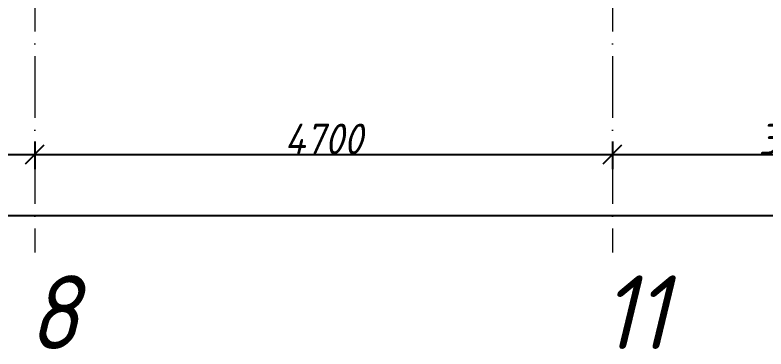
# Model space of a CAD drawing. Header units: millimetres. Extents: x -606178 to 312196, y -19338 to 632709.
# Drawn here: x -127625 to -121515, y 503901 to 506617 of the extents above; entities that cross this region are included whole.
import ezdxf

# ---------------------------------------------------------------- set-up
doc = ezdxf.new("R2010")
doc.units = ezdxf.units.MM
doc.linetypes.add('50_200_ШТРИХ_1Т_ш5_п1_п1_', pattern=[700, 500, -100, 0, -100])
for name, color, linetype, lineweight in [('A-____-____-DIMS', 7, 'Continuous', 9), ('S-GRID-____-IDEN', 7, 'Continuous', 9), ('S-GRID-____-OTLN-1', 7, '50_200_ШТРИХ_1Т_ш5_п1_п1_', 9)]:
    doc.layers.add(name, color=color, linetype=linetype, lineweight=lineweight)
doc.styles.add('ISOCPEUR_I_9', font='isocpeui.ttf', dxfattribs={"width": 0.9, "height": 250})
doc.dimstyles.new('ISO-2_5_0_9К_БОЛЬШОЙ_ОСИ', dxfattribs={"dimscale": 304.8, "dimtxt": 248.995294, "dimasz": 0.492126, "dimexe": 0.393701, "dimexo": 0, "dimgap": 0, "dimtad": 1, "dimdec": 0, "dimzin": 0, "dimdsep": 46, "dimtxsty": 'ISOCPEUR_I_9', "dimblk1": 'OBLIQUE', "dimblk2": 'OBLIQUE', "dimsah": 1, "dimcen": 0.09, "dimdle": 0.393701, "dimazin": 0, "dimtfac": 1, "dimtdec": 4, "dimtix": 1, "dimtmove": 0, "dimatfit": 3, "dimfxl": 1, "dimtvp": 1, "dimtolj": 1, "dimtzin": 0, "dimarcsym": 2})

# ---------------------------------------------------------------- blocks, each defined once
blk = doc.blocks.new('_Oblique')
at = {"color": 0, "linetype": 'ByBlock', "lineweight": -2}
blk.add_line((-0.5, -0.5), (0.5, 0.5), dxfattribs=at)
blk = doc.blocks.new('*D5252')
at = {"layer": 'A-____-____-DIMS', "color": 0, "lineweight": -2, "transparency": 16777216}
for p, q in [((-130864.9, 505588.8), (-130864.9, 505362.7)), ((-127464.9, 505588.8), (-127464.9, 505362.7)), ((-130984.9, 505482.7), (-127344.9, 505482.7))]:
    blk.add_line(p, q, dxfattribs=at)
at = {"layer": 'Defpoints', "color": 0, "transparency": 16777216}
for p in [(-130864.9, 505588.8), (-127464.9, 505588.8), (-127464.9, 505482.7)]:
    blk.add_point(p, dxfattribs=at)
at = {"layer": 'A-____-____-DIMS', "color": 0, "lineweight": -2, "transparency": 16777216, "xscale": 150, "yscale": 150, "zscale": 150, "rotation": 180}
blk.add_blockref('_Oblique', (-130864.9, 505482.7), dxfattribs=at)
at = {"layer": 'A-____-____-DIMS', "color": 0, "lineweight": -2, "transparency": 16777216, "xscale": 150, "yscale": 150, "zscale": 150}
blk.add_blockref('_Oblique', (-127464.9, 505482.7), dxfattribs=at)
at = {"layer": 'A-____-____-DIMS', "color": 0, "transparency": 16777216, "insert": (-129164.9, 505607.7), "char_height": 250, "width": 781.462, "attachment_point": 5, "style": 'ISOCPEUR_I_9'}
blk.add_mtext('\\A1;3400', dxfattribs=at)
blk = doc.blocks.new('*D5253')
at = {"layer": 'A-____-____-DIMS', "color": 0, "lineweight": -2, "transparency": 16777216}
for p, q in [((-127464.9, 505588.8), (-127464.9, 505362.7)), ((-122764.9, 505588.8), (-122764.9, 505362.7)), ((-127584.9, 505482.7), (-122644.9, 505482.7))]:
    blk.add_line(p, q, dxfattribs=at)
at = {"layer": 'Defpoints', "color": 0, "transparency": 16777216}
for p in [(-127464.9, 505588.8), (-122764.9, 505588.8), (-122764.9, 505482.7)]:
    blk.add_point(p, dxfattribs=at)
at = {"layer": 'A-____-____-DIMS', "color": 0, "lineweight": -2, "transparency": 16777216, "xscale": 150, "yscale": 150, "zscale": 150, "rotation": 180}
blk.add_blockref('_Oblique', (-127464.9, 505482.7), dxfattribs=at)
at = {"layer": 'A-____-____-DIMS', "color": 0, "lineweight": -2, "transparency": 16777216, "xscale": 150, "yscale": 150, "zscale": 150}
blk.add_blockref('_Oblique', (-122764.9, 505482.7), dxfattribs=at)
at = {"layer": 'A-____-____-DIMS', "color": 0, "transparency": 16777216, "insert": (-125114.9, 505609.3), "char_height": 250, "width": 781.462, "attachment_point": 5, "style": 'ISOCPEUR_I_9'}
blk.add_mtext('\\A1;4700', dxfattribs=at)
blk = doc.blocks.new('*D5254')
at = {"layer": 'A-____-____-DIMS', "color": 0, "lineweight": -2, "transparency": 16777216}
for p, q in [((-122764.9, 505588.8), (-122764.9, 505362.7)), ((-119764.9, 505588.8), (-119764.9, 505362.7)), ((-122884.9, 505482.7), (-119644.9, 505482.7))]:
    blk.add_line(p, q, dxfattribs=at)
at = {"layer": 'Defpoints', "color": 0, "transparency": 16777216}
for p in [(-122764.9, 505588.8), (-119764.9, 505588.8), (-119764.9, 505482.7)]:
    blk.add_point(p, dxfattribs=at)
at = {"layer": 'A-____-____-DIMS', "color": 0, "lineweight": -2, "transparency": 16777216, "xscale": 150, "yscale": 150, "zscale": 150, "rotation": 180}
blk.add_blockref('_Oblique', (-122764.9, 505482.7), dxfattribs=at)
at = {"layer": 'A-____-____-DIMS', "color": 0, "lineweight": -2, "transparency": 16777216, "xscale": 150, "yscale": 150, "zscale": 150}
blk.add_blockref('_Oblique', (-119764.9, 505482.7), dxfattribs=at)
at = {"layer": 'A-____-____-DIMS', "color": 0, "transparency": 16777216, "insert": (-121264.9, 505607.7), "char_height": 250, "width": 758.478, "attachment_point": 5, "style": 'ISOCPEUR_I_9'}
blk.add_mtext('\\A1;3000', dxfattribs=at)
blk = doc.blocks.new('*D5218')
at = {"layer": 'A-____-____-DIMS', "color": 0, "lineweight": -2, "transparency": 16777216}
for p, q in [((-143064.9, 505092), (-143064.9, 504865.9)), ((-69664.9, 505092), (-69664.9, 504865.9)), ((-143184.9, 504985.9), (-69544.9, 504985.9))]:
    blk.add_line(p, q, dxfattribs=at)
at = {"layer": 'Defpoints', "color": 0, "transparency": 16777216}
for p in [(-143064.9, 505092), (-69664.9, 505092), (-69664.9, 504985.9)]:
    blk.add_point(p, dxfattribs=at)
at = {"layer": 'A-____-____-DIMS', "color": 0, "lineweight": -2, "transparency": 16777216, "xscale": 150, "yscale": 150, "zscale": 150, "rotation": 180}
blk.add_blockref('_Oblique', (-143064.9, 504985.9), dxfattribs=at)
at = {"layer": 'A-____-____-DIMS', "color": 0, "lineweight": -2, "transparency": 16777216, "xscale": 150, "yscale": 150, "zscale": 150}
blk.add_blockref('_Oblique', (-69664.9, 504985.9), dxfattribs=at)
at = {"layer": 'A-____-____-DIMS', "color": 0, "transparency": 16777216, "insert": (-106364.9, 505112.5), "char_height": 250, "width": 971.082, "attachment_point": 5, "style": 'ISOCPEUR_I_9'}
blk.add_mtext('\\A1;73400', dxfattribs=at)

msp = doc.modelspace()

# ---------------------------------------------------------------- linework, layer by layer
at = {"layer": 'S-GRID-____-OTLN-1'}
for p, q in [((-127464.891, 542687.1106), (-127464.891, 504685.847)), ((-122764.891, 542687.1106), (-122764.891, 504685.847))]:
    msp.add_line(p, q, dxfattribs=at)

# ---------------------------------------------------------------- texts
at = {"layer": 'S-GRID-____-IDEN', "char_height": 600, "attachment_point": 1, "style": 'ISOCPEUR_I_9'}
for s, insert, width in [('\\fISOCPEUR|b0|i1|c204|p34|;\\W.9;8', (-127516.0126, 504499.7806), 202.02525), ('11', (-122851.5626, 504499.7806), 288.6075)]:
    msp.add_mtext(s, dxfattribs=dict(at, insert=insert, width=width))

# ---------------------------------------------------------------- dimensions: what is measured, and where the dimension line sits
at = {"layer": 'A-____-____-DIMS'}
for base, p1, p2, override, picture, middle in [((-127464.891, 505482.7262), (-130864.891, 505588.7923), (-127464.891, 505588.7923), {"dimpost": '<>', "dimfxl": 3400}, '*D5252', (-129164.891, 505607.7262)), ((-122764.891, 505482.7262), (-127464.891, 505588.7923), (-122764.891, 505588.7923), {"dimpost": '<>', "dimfxl": 4700}, '*D5253', (-125114.891, 505609.3361)), ((-119764.891, 505482.7262), (-122764.891, 505588.7923), (-119764.891, 505588.7923), {"dimpost": '<>', "dimfxl": 3000}, '*D5254', (-121264.891, 505607.7262)), ((-69664.891, 504985.926), (-143064.891, 505091.992), (-69664.891, 505091.992), {"dimpost": '<>', "dimfxl": 73400}, '*D5218', (-106364.891, 505112.5358))]:
    dim = msp.add_linear_dim(base=base, p1=p1, p2=p2, dimstyle='ISO-2_5_0_9К_БОЛЬШОЙ_ОСИ', override=override, dxfattribs=at)
    dim.commit()
    dim.dimension.update_dxf_attribs({"geometry": picture, "text_midpoint": middle})

doc.saveas('drawing.dxf')
